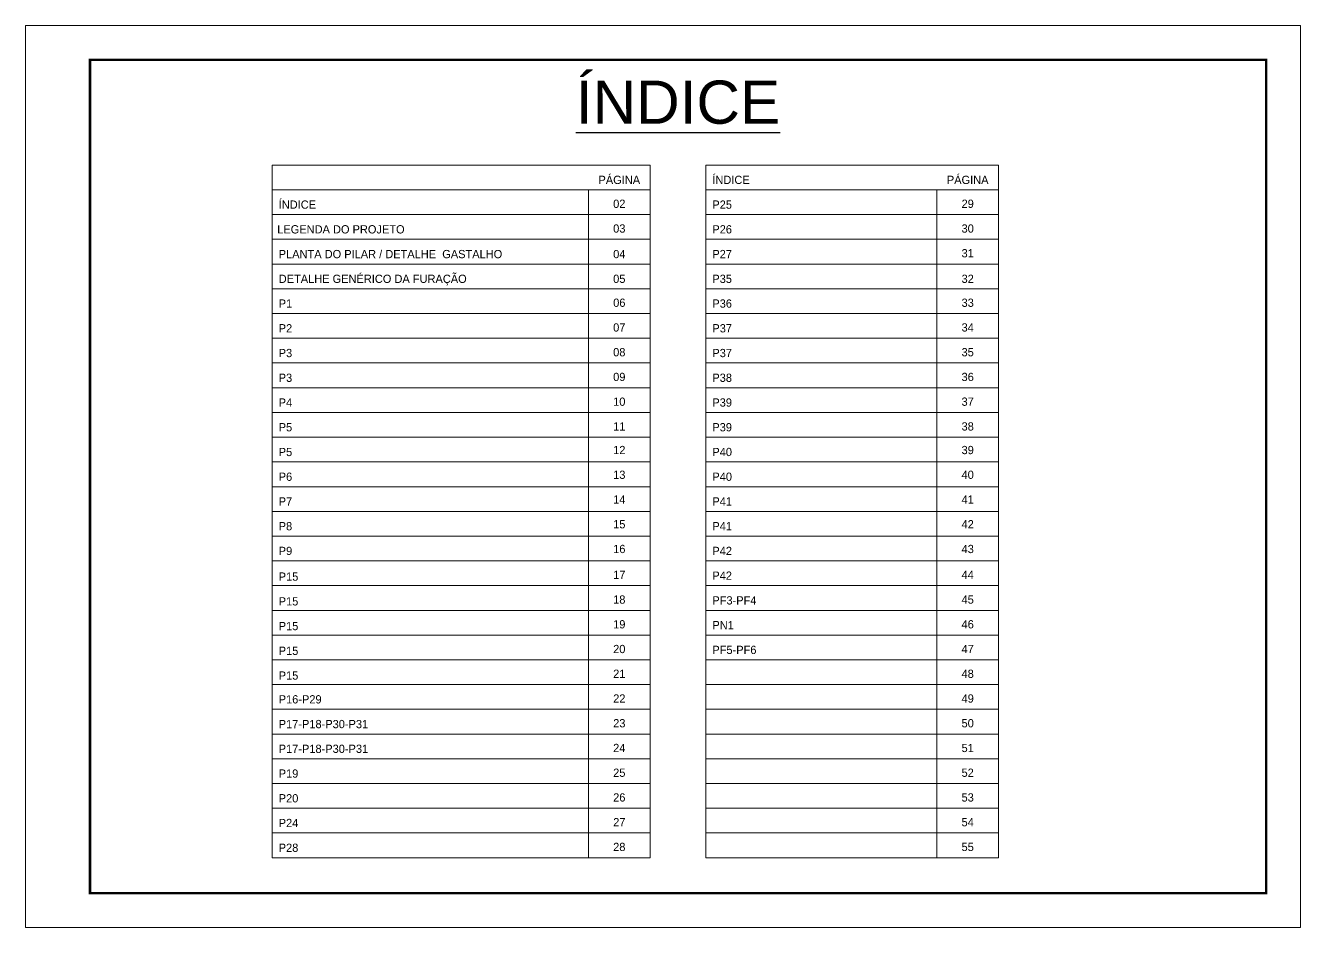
# Model space of a CAD drawing. Extents: x 14400 to 24104, y -21631 to 6985.
# Drawn here: x 16012 to 17497, y 5935 to 6985 of the extents above; entities that cross this region are included whole.
import ezdxf
from ezdxf.enums import TextEntityAlignment as Align

# ---------------------------------------------------------------- set-up
doc = ezdxf.new("R2010")
doc.units = 0
doc.layers.add('CARIMBO', color=255, linetype='Continuous', lineweight=9)
doc.layers.add('Folhas', color=255, linetype='Continuous', lineweight=9)
doc.styles.add('ARIAL', font='arial.ttf')
doc.styles.add('Tecnologia', font='')
doc.styles.get('Tecnologia').set_extended_font_data('Forgotten Futurist')

msp = doc.modelspace()

# ---------------------------------------------------------------- linework, layer by layer
at = {"layer": 'CARIMBO'}
for p, q in [((16299.39, 6822.24), (16739.47, 6822.24)), ((16299.39, 6822.24), (16299.39, 6015.94)), ((16739.47, 6822.24), (16739.47, 6015.94)), ((16804.46, 6822.24), (17145.25, 6822.24)), ((16804.46, 6822.24), (16804.46, 6015.94)), ((17145.25, 6822.24), (17145.25, 6015.94)), ((16299.39, 6793.44), (16739.47, 6793.44)), ((16667.65, 6793.44), (16667.65, 6015.94)), ((16804.46, 6793.44), (17145.25, 6793.44)), ((17073.43, 6793.44), (17073.43, 6015.94)), ((16299.39, 6764.64), (16739.47, 6764.64)), ((16804.46, 6764.64), (17145.25, 6764.64)), ((16299.39, 6735.85), (16739.47, 6735.85)), ((16804.46, 6735.85), (17145.25, 6735.85)), ((16299.39, 6707.05), (16739.47, 6707.05)), ((16804.46, 6707.05), (17145.25, 6707.05)), ((16299.39, 6678.26), (16739.47, 6678.26)), ((16804.46, 6678.26), (17145.25, 6678.26)), ((16299.39, 6649.46), (16739.47, 6649.46)), ((16804.46, 6649.46), (17145.25, 6649.46)), ((16299.39, 6620.66), (16739.47, 6620.66)), ((16804.46, 6620.66), (17145.25, 6620.66)), ((16299.39, 6591.87), (16739.47, 6591.87)), ((16804.46, 6591.87), (17145.25, 6591.87)), ((16299.39, 6563.07), (16739.47, 6563.07)), ((16804.46, 6563.07), (17145.25, 6563.07)), ((16299.39, 6534.28), (16739.47, 6534.28)), ((16804.46, 6534.28), (17145.25, 6534.28)), ((16299.39, 6505.48), (16739.47, 6505.48)), ((16804.46, 6505.48), (17145.25, 6505.48)), ((16299.39, 6476.68), (16739.47, 6476.68)), ((16804.46, 6476.68), (17145.25, 6476.68)), ((16299.39, 6447.89), (16739.47, 6447.89)), ((16804.46, 6447.89), (17145.25, 6447.89)), ((16299.39, 6419.09), (16739.47, 6419.09)), ((16804.46, 6419.09), (17145.25, 6419.09)), ((16299.39, 6390.29), (16739.47, 6390.29)), ((16804.46, 6390.29), (17145.25, 6390.29)), ((16299.39, 6361.5), (16739.47, 6361.5)), ((16804.46, 6361.5), (17145.25, 6361.5)), ((16299.39, 6332.7), (16739.47, 6332.7)), ((16804.46, 6332.7), (17145.25, 6332.7)), ((16299.39, 6303.91), (16739.47, 6303.91)), ((16804.46, 6303.91), (17145.25, 6303.91)), ((16299.39, 6275.11), (16739.47, 6275.11)), ((16804.46, 6275.11), (17145.25, 6275.11)), ((16299.39, 6246.31), (16739.47, 6246.31)), ((16804.46, 6246.31), (17145.25, 6246.31)), ((16299.39, 6217.52), (16739.47, 6217.52)), ((16804.46, 6217.52), (17145.25, 6217.52)), ((16299.39, 6188.72), (16739.47, 6188.72)), ((16804.46, 6188.72), (17145.25, 6188.72)), ((16299.39, 6159.92), (16739.47, 6159.92)), ((16804.46, 6159.92), (17145.25, 6159.92)), ((16299.39, 6131.13), (16739.47, 6131.13)), ((16804.46, 6131.13), (17145.25, 6131.13)), ((16299.39, 6102.33), (16739.47, 6102.33)), ((16804.46, 6102.33), (17145.25, 6102.33)), ((16299.39, 6073.54), (16739.47, 6073.54)), ((16804.46, 6073.54), (17145.25, 6073.54)), ((16299.39, 6044.74), (16739.47, 6044.74)), ((16804.46, 6044.74), (17145.25, 6044.74)), ((16299.39, 6015.94), (16739.47, 6015.94)), ((16804.46, 6015.94), (17145.25, 6015.94))]:
    msp.add_line(p, q, dxfattribs=at)
at = {"layer": 'Folhas'}
msp.add_lwpolyline([(16011.97, 5934.73), (17496.97, 5934.73), (17496.97, 6984.73), (16011.97, 6984.73)], close=True, dxfattribs=at)
at = {"layer": 'Folhas', "color": 30, "const_width": 3}
msp.add_lwpolyline([(16086.97, 5974.73), (17456.97, 5974.73), (17456.97, 6944.73), (16086.97, 6944.73)], close=True, dxfattribs=at)

# ---------------------------------------------------------------- texts
at = {"color": 0, "linetype": 'Continuous', "ltscale": 5, "style": 'ARIAL'}
msp.add_text('%%UÍNDICE', height=50.279, dxfattribs=at).set_placement((16771.97, 6870.37), align=Align.CENTER)
at = {"layer": 'CARIMBO', "style": 'Tecnologia'}
for s, p in [('PÁGINA', (16703.56, 6800.25)), ('PÁGINA', (17109.34, 6800.25)), ('02', (16703.56, 6772.42)), ('29', (17109.34, 6772.42)), ('03', (16703.56, 6743.62)), ('30', (17109.34, 6743.62)), ('04', (16703.56, 6713.86)), ('31', (17109.34, 6714.83)), ('05', (16703.56, 6685.06)), ('32', (17109.34, 6685.06)), ('06', (16703.56, 6657.23)), ('33', (17109.34, 6657.23)), ('07', (16703.56, 6628.44)), ('34', (17109.34, 6628.44)), ('08', (16703.56, 6599.64)), ('35', (17109.34, 6599.64)), ('09', (16703.56, 6570.84)), ('36', (17109.34, 6570.84)), ('10', (16703.56, 6542.05)), ('37', (17109.34, 6542.05)), ('11', (16703.56, 6513.25)), ('38', (17109.34, 6513.25)), ('12', (16703.56, 6485.75)), ('39', (17109.34, 6485.75)), ('13', (16703.56, 6456.95)), ('40', (17109.34, 6456.95)), ('14', (16703.56, 6428.15)), ('41', (17109.34, 6428.15)), ('15', (16703.56, 6399.36)), ('42', (17109.34, 6399.36)), ('16', (16703.56, 6370.56)), ('43', (17109.34, 6370.56)), ('17', (16703.56, 6340.47)), ('44', (17109.34, 6340.47)), ('18', (16703.56, 6311.68)), ('45', (17109.34, 6311.68)), ('19', (16703.56, 6282.88)), ('46', (17109.34, 6282.88)), ('20', (16703.56, 6254.09)), ('47', (17109.34, 6254.09)), ('21', (16703.56, 6225.29)), ('48', (17109.34, 6225.29)), ('22', (16703.56, 6196.49)), ('49', (17109.34, 6196.49)), ('23', (16703.56, 6167.7)), ('50', (17109.34, 6167.7)), ('24', (16703.56, 6138.9)), ('51', (17109.34, 6138.9)), ('25', (16703.56, 6110.1)), ('52', (17109.34, 6110.1)), ('26', (16703.56, 6081.31)), ('53', (17109.34, 6081.31)), ('27', (16703.56, 6052.51)), ('54', (17109.34, 6052.51)), ('28', (16703.56, 6023.72)), ('55', (17109.34, 6023.72))]:
    msp.add_text(s, height=9.599, dxfattribs=at).set_placement(p, align=Align.CENTER)
for s, height, p in [('ÍNDICE', 9.599, (16811.96, 6800.25)), ('ÍNDICE', 9.599, (16306.89, 6771.45)), ('P25', 9.599, (16811.96, 6771.45)), ('LEGENDA DO PROJETO', 9.5987, (16305.18, 6742.66)), ('P26', 9.599, (16811.96, 6742.66)), ('PLANTA DO PILAR / DETALHE  GASTALHO ', 9.5987, (16306.89, 6713.86)), ('P27', 9.599, (16811.96, 6713.86)), ('DETALHE GENÉRICO DA FURAÇÃO', 9.5987, (16306.89, 6685.06)), ('P35', 9.599, (16811.96, 6685.06)), ('P1', 9.599, (16306.89, 6656.27)), ('P36', 9.599, (16811.96, 6656.27)), ('P2', 9.599, (16306.89, 6627.47)), ('P37', 9.599, (16811.96, 6627.47)), ('P3', 9.599, (16306.89, 6598.67)), ('P37', 9.599, (16811.96, 6598.67)), ('P3', 9.599, (16306.89, 6569.88)), ('P38', 9.599, (16811.96, 6569.88)), ('P4', 9.599, (16306.89, 6541.08)), ('P39', 9.599, (16811.96, 6541.08)), ('P5', 9.599, (16306.89, 6512.29)), ('P39', 9.599, (16811.96, 6512.29)), ('P5', 9.599, (16306.89, 6483.49)), ('P40', 9.599, (16811.96, 6483.49)), ('P6', 9.599, (16306.89, 6454.69)), ('P40', 9.599, (16811.96, 6454.69)), ('P7', 9.599, (16306.89, 6425.9)), ('P41', 9.599, (16811.96, 6425.9)), ('P8', 9.599, (16306.89, 6397.1)), ('P41', 9.599, (16811.96, 6397.1)), ('P9', 9.599, (16306.89, 6368.3)), ('P42', 9.599, (16811.96, 6368.3)), ('P15', 9.599, (16306.89, 6338.41)), ('P42', 9.599, (16811.96, 6339.51)), ('P15', 9.599, (16306.89, 6309.61)), ('PF3-PF4', 9.599, (16811.96, 6310.71)), ('P15', 9.599, (16306.89, 6280.82)), ('PN1', 9.599, (16811.96, 6281.92)), ('P15', 9.599, (16306.89, 6252.02)), ('PF5-PF6', 9.599, (16811.96, 6253.12)), ('P15', 9.599, (16306.89, 6223.22)), ('P16-P29', 9.599, (16306.89, 6195.53)), ('P17-P18-P30-P31', 9.5987, (16306.89, 6166.73)), ('P17-P18-P30-P31', 9.5987, (16306.89, 6137.93)), ('P19', 9.599, (16306.89, 6109.14)), ('P20', 9.599, (16306.89, 6080.34)), ('P24', 9.599, (16306.89, 6051.55)), ('P28', 9.599, (16306.89, 6022.75))]:
    msp.add_text(s, height=height, dxfattribs=at).set_placement(p)

doc.saveas('drawing.dxf')
